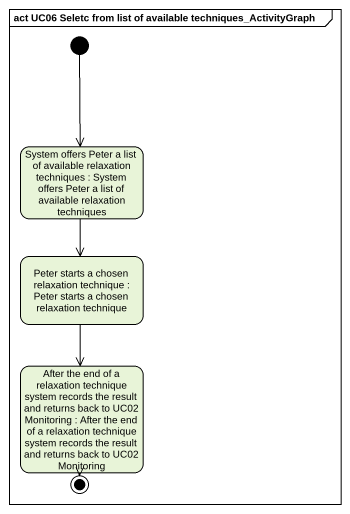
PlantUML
@startuml
mainframe act UC06 Seletc from list of available techniques_ActivityGraph
hide empty description
state "System offers Peter a list of available relaxation techniques : System offers Peter a list of available relaxation techniques" as System_offers_Peter_a_list
state "Peter starts a chosen relaxation technique : Peter starts a chosen relaxation technique" as Peter_starts_a_chosen
state "After the end of a relaxation technique system records the result and returns back to UC02 Monitoring : After the end of a relaxation technique system records the result and returns back to UC02 Monitoring" as After_the_end_of_a
[*] --> System_offers_Peter_a_list
System_offers_Peter_a_list --> Peter_starts_a_chosen
Peter_starts_a_chosen --> After_the_end_of_a
After_the_end_of_a --> [*]
@enduml
